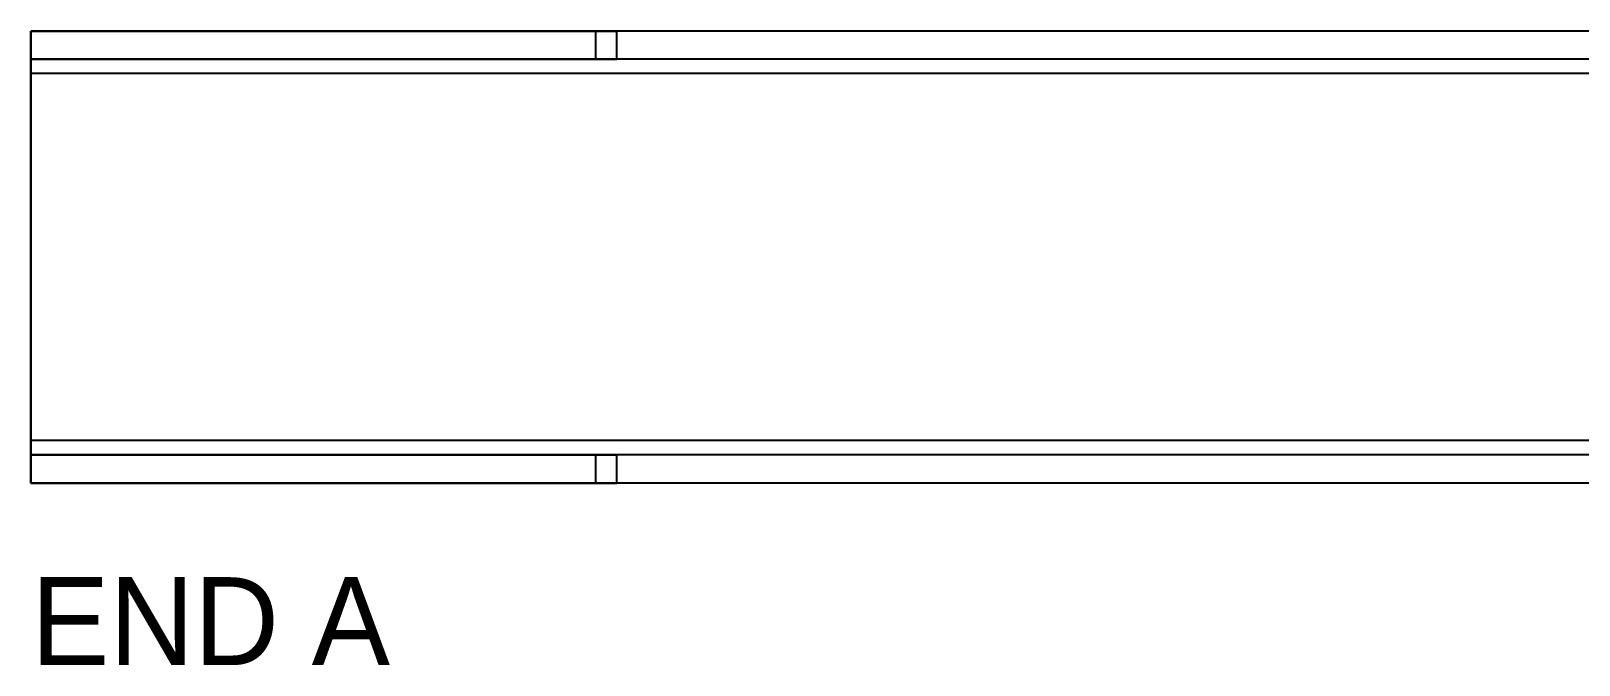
# Model space of a CAD drawing. Header units: inches. Extents: x 2 to 134, y 2 to 86.
# Drawn here: x 20.79 to 34.49, y 60.22 to 65.83 of the extents above; entities that cross this region are included whole.
import ezdxf

# ---------------------------------------------------------------- set-up
doc = ezdxf.new("R2010")
doc.units = ezdxf.units.IN
doc.header["$MEASUREMENT"] = 0

msp = doc.modelspace()

# ---------------------------------------------------------------- linework, layer by layer
at = {"layer": 'OUTLINE'}
for p, q in [((20.787, 65.832), (20.787, 65.833)), ((20.787, 65.833), (20.787, 65.833)), ((20.787, 65.833), (20.787, 65.833)), ((89.213, 65.833), (20.787, 65.833)), ((25.787, 65.833), (20.787, 65.833)), ((20.787, 65.583), (20.787, 65.833)), ((20.787, 65.833), (20.787, 65.583)), ((89.213, 65.833), (20.787, 65.833)), ((20.787, 65.833), (25.787, 65.833)), ((20.787, 65.833), (20.787, 65.833)), ((20.787, 65.833), (20.787, 65.833)), ((20.787, 65.833), (20.787, 65.832)), ((20.787, 65.831), (20.787, 65.832)), ((20.787, 65.832), (20.787, 65.832)), ((20.787, 65.832), (20.787, 65.832)), ((20.787, 65.832), (20.787, 65.831)), ((20.787, 65.829), (20.787, 65.831)), ((20.787, 65.831), (20.787, 65.829)), ((20.787, 65.828), (20.787, 65.829)), ((20.787, 65.829), (20.787, 65.828)), ((20.787, 65.826), (20.787, 65.828)), ((20.787, 65.828), (20.787, 65.826)), ((20.787, 65.824), (20.787, 65.826)), ((20.787, 65.826), (20.787, 65.824)), ((20.787, 65.822), (20.787, 65.824)), ((20.787, 65.824), (20.787, 65.822)), ((20.787, 65.82), (20.787, 65.822)), ((20.787, 65.822), (20.787, 65.82)), ((20.787, 65.817), (20.787, 65.82)), ((20.787, 65.82), (20.787, 65.817)), ((20.787, 65.814), (20.787, 65.817)), ((20.787, 65.817), (20.787, 65.814)), ((20.787, 65.811), (20.787, 65.814)), ((20.787, 65.814), (20.787, 65.811)), ((20.787, 65.808), (20.787, 65.811)), ((20.787, 65.811), (20.787, 65.808)), ((20.787, 65.805), (20.787, 65.808)), ((20.787, 65.808), (20.787, 65.805)), ((20.787, 65.801), (20.787, 65.805)), ((20.787, 65.805), (20.787, 65.801)), ((20.787, 65.797), (20.787, 65.801)), ((20.787, 65.801), (20.787, 65.797)), ((20.787, 65.793), (20.787, 65.797)), ((20.787, 65.797), (20.787, 65.793)), ((20.787, 65.789), (20.787, 65.793)), ((20.787, 65.793), (20.787, 65.789)), ((20.787, 65.785), (20.787, 65.789)), ((20.787, 65.789), (20.787, 65.785)), ((20.787, 65.78), (20.787, 65.785)), ((20.787, 65.785), (20.787, 65.78)), ((25.787, 65.833), (25.792, 65.833)), ((25.792, 65.833), (25.787, 65.833)), ((25.787, 65.583), (25.787, 65.833)), ((25.787, 65.583), (25.787, 65.833)), ((25.792, 65.833), (25.796, 65.833)), ((25.796, 65.833), (25.792, 65.833)), ((25.796, 65.833), (25.801, 65.833)), ((25.801, 65.833), (25.796, 65.833)), ((25.801, 65.833), (25.805, 65.833)), ((25.805, 65.833), (25.801, 65.833)), ((25.805, 65.833), (25.81, 65.833)), ((25.81, 65.833), (25.805, 65.833)), ((25.81, 65.833), (25.814, 65.833)), ((25.814, 65.833), (25.81, 65.833)), ((25.814, 65.833), (25.819, 65.833)), ((25.819, 65.833), (25.814, 65.833)), ((25.819, 65.833), (25.824, 65.833)), ((25.824, 65.833), (25.819, 65.833)), ((25.824, 65.833), (25.828, 65.833)), ((25.828, 65.833), (25.824, 65.833)), ((25.828, 65.833), (25.832, 65.833)), ((25.832, 65.833), (25.828, 65.833)), ((25.832, 65.833), (25.837, 65.833)), ((25.837, 65.833), (25.832, 65.833)), ((25.837, 65.833), (25.841, 65.833)), ((25.841, 65.833), (25.837, 65.833)), ((25.841, 65.833), (25.846, 65.833)), ((25.846, 65.833), (25.841, 65.833)), ((25.846, 65.833), (25.85, 65.833)), ((25.85, 65.833), (25.846, 65.833)), ((25.85, 65.833), (25.854, 65.833)), ((25.854, 65.833), (25.85, 65.833)), ((25.854, 65.833), (25.859, 65.833)), ((25.859, 65.833), (25.854, 65.833)), ((25.859, 65.833), (25.863, 65.833)), ((25.863, 65.833), (25.859, 65.833)), ((25.863, 65.833), (25.867, 65.833)), ((25.867, 65.833), (25.863, 65.833)), ((25.867, 65.833), (25.871, 65.833)), ((25.871, 65.833), (25.867, 65.833)), ((25.871, 65.833), (25.875, 65.833)), ((25.875, 65.833), (25.871, 65.833)), ((25.875, 65.833), (25.879, 65.833)), ((25.879, 65.833), (25.875, 65.833)), ((25.879, 65.833), (25.883, 65.833)), ((25.883, 65.833), (25.879, 65.833)), ((25.883, 65.833), (25.887, 65.833)), ((25.887, 65.833), (25.883, 65.833)), ((25.887, 65.833), (25.891, 65.833)), ((25.891, 65.833), (25.887, 65.833)), ((25.891, 65.833), (25.895, 65.833)), ((25.895, 65.833), (25.891, 65.833)), ((25.895, 65.833), (25.899, 65.833)), ((25.899, 65.833), (25.895, 65.833)), ((25.899, 65.833), (25.902, 65.833)), ((25.902, 65.833), (25.899, 65.833)), ((25.902, 65.833), (25.906, 65.833)), ((25.906, 65.833), (25.902, 65.833)), ((25.906, 65.833), (25.909, 65.833)), ((25.909, 65.833), (25.906, 65.833)), ((25.909, 65.833), (25.913, 65.833)), ((25.913, 65.833), (25.909, 65.833)), ((25.913, 65.833), (25.916, 65.833)), ((25.916, 65.833), (25.913, 65.833)), ((25.916, 65.833), (25.92, 65.833)), ((25.92, 65.833), (25.916, 65.833)), ((25.92, 65.833), (25.923, 65.833)), ((25.923, 65.833), (25.92, 65.833)), ((25.923, 65.833), (25.926, 65.833)), ((25.926, 65.833), (25.923, 65.833)), ((25.926, 65.833), (25.929, 65.833)), ((25.929, 65.833), (25.926, 65.833)), ((25.929, 65.833), (25.932, 65.833)), ((25.932, 65.833), (25.929, 65.833)), ((25.932, 65.833), (25.935, 65.833)), ((25.935, 65.833), (25.932, 65.833)), ((25.935, 65.833), (25.938, 65.833)), ((25.938, 65.833), (25.935, 65.833)), ((25.938, 65.833), (25.94, 65.833)), ((25.94, 65.833), (25.938, 65.833)), ((25.94, 65.833), (25.943, 65.833)), ((25.943, 65.833), (25.94, 65.833)), ((25.943, 65.833), (25.945, 65.833)), ((25.945, 65.833), (25.943, 65.833)), ((25.945, 65.833), (25.948, 65.833)), ((25.948, 65.833), (25.945, 65.833)), ((25.948, 65.833), (25.95, 65.833)), ((25.95, 65.833), (25.948, 65.833)), ((25.95, 65.833), (25.952, 65.833)), ((25.952, 65.833), (25.95, 65.833)), ((25.952, 65.833), (25.954, 65.833)), ((25.954, 65.833), (25.952, 65.833)), ((25.954, 65.833), (25.956, 65.833)), ((25.956, 65.833), (25.954, 65.833)), ((25.956, 65.833), (25.958, 65.833)), ((25.958, 65.833), (25.956, 65.833)), ((25.958, 65.833), (25.96, 65.833)), ((25.96, 65.833), (25.958, 65.833)), ((25.96, 65.833), (25.962, 65.833)), ((25.962, 65.833), (25.96, 65.833)), ((25.962, 65.833), (25.963, 65.833)), ((25.963, 65.833), (25.962, 65.833)), ((25.963, 65.833), (25.965, 65.833)), ((25.965, 65.833), (25.963, 65.833)), ((25.965, 65.833), (25.966, 65.833)), ((25.966, 65.833), (25.965, 65.833)), ((25.966, 65.833), (25.968, 65.833)), ((25.968, 65.833), (25.966, 65.833)), ((25.968, 65.833), (25.969, 65.833)), ((25.969, 65.833), (25.968, 65.833)), ((25.969, 65.833), (25.97, 65.833)), ((25.97, 65.833), (25.969, 65.833)), ((25.97, 65.833), (25.971, 65.833)), ((25.971, 65.833), (25.97, 65.833)), ((25.971, 65.833), (25.972, 65.833)), ((25.972, 65.833), (25.971, 65.833)), ((25.972, 65.833), (25.972, 65.833)), ((25.972, 65.833), (25.973, 65.833)), ((25.973, 65.833), (25.972, 65.833)), ((25.972, 65.833), (25.972, 65.833)), ((25.973, 65.833), (25.974, 65.833)), ((25.974, 65.833), (25.973, 65.833)), ((25.974, 65.583), (25.974, 65.833)), ((25.974, 65.583), (25.974, 65.833)), ((25.974, 65.833), (25.974, 65.833)), ((25.974, 65.833), (25.974, 65.833)), ((25.974, 65.833), (25.974, 65.833)), ((25.974, 65.833), (25.974, 65.833)), ((25.974, 65.833), (25.974, 65.833)), ((25.974, 65.833), (25.974, 65.833)), ((25.974, 65.833), (25.974, 65.833)), ((25.974, 65.833), (25.974, 65.833)), ((20.787, 65.775), (20.787, 65.78)), ((20.787, 65.78), (20.787, 65.775)), ((20.787, 65.77), (20.787, 65.775)), ((20.787, 65.775), (20.787, 65.77)), ((20.787, 65.765), (20.787, 65.77)), ((20.787, 65.77), (20.787, 65.765)), ((20.787, 65.76), (20.787, 65.765)), ((20.787, 65.765), (20.787, 65.76)), ((20.787, 65.754), (20.787, 65.76)), ((20.787, 65.76), (20.787, 65.754)), ((20.787, 65.748), (20.787, 65.754)), ((20.787, 65.754), (20.787, 65.748)), ((20.787, 65.742), (20.787, 65.748)), ((20.787, 65.748), (20.787, 65.742)), ((20.787, 65.736), (20.787, 65.742)), ((20.787, 65.742), (20.787, 65.736)), ((20.787, 65.73), (20.787, 65.736)), ((20.787, 65.736), (20.787, 65.73)), ((20.787, 65.723), (20.787, 65.73)), ((20.787, 65.73), (20.787, 65.723)), ((20.787, 65.717), (20.787, 65.723)), ((20.787, 65.723), (20.787, 65.717)), ((20.787, 65.71), (20.787, 65.717)), ((20.787, 65.717), (20.787, 65.71)), ((20.787, 65.703), (20.787, 65.71)), ((20.787, 65.71), (20.787, 65.703)), ((20.787, 65.696), (20.787, 65.703)), ((20.787, 65.703), (20.787, 65.696)), ((20.787, 65.689), (20.787, 65.696)), ((20.787, 65.696), (20.787, 65.689)), ((20.787, 65.682), (20.787, 65.689)), ((20.787, 65.689), (20.787, 65.682)), ((20.787, 65.674), (20.787, 65.682)), ((20.787, 65.682), (20.787, 65.674)), ((20.787, 65.667), (20.787, 65.674)), ((20.787, 65.674), (20.787, 65.667)), ((20.787, 65.659), (20.787, 65.667)), ((20.787, 65.667), (20.787, 65.659)), ((20.787, 65.651), (20.787, 65.659)), ((20.787, 65.659), (20.787, 65.651)), ((20.787, 65.643), (20.787, 65.651)), ((20.787, 65.651), (20.787, 65.643)), ((20.787, 65.635), (20.787, 65.643)), ((20.787, 65.643), (20.787, 65.635)), ((20.787, 65.627), (20.787, 65.635)), ((20.787, 65.635), (20.787, 65.627)), ((20.787, 65.619), (20.787, 65.627)), ((20.787, 65.627), (20.787, 65.619)), ((20.787, 65.61), (20.787, 65.619)), ((20.787, 65.619), (20.787, 65.61)), ((20.787, 65.602), (20.787, 65.61)), ((20.787, 65.61), (20.787, 65.602)), ((20.787, 65.593), (20.787, 65.602)), ((20.787, 65.602), (20.787, 65.593)), ((20.787, 65.585), (20.787, 65.593)), ((20.787, 65.593), (20.787, 65.585)), ((20.787, 65.576), (20.787, 65.585)), ((20.787, 65.585), (20.787, 65.576)), ((20.787, 65.582), (20.787, 65.583)), ((20.787, 65.583), (20.787, 65.583)), ((20.787, 65.583), (20.787, 65.583)), ((20.787, 65.583), (20.787, 65.583)), ((20.787, 65.583), (20.787, 65.583)), ((89.213, 65.583), (20.787, 65.583)), ((25.787, 65.583), (20.787, 65.583)), ((20.787, 65.583), (25.787, 65.583)), ((20.787, 65.583), (20.787, 65.583)), ((20.787, 65.583), (20.787, 65.583)), ((20.787, 65.583), (20.787, 65.583)), ((20.787, 65.583), (20.787, 65.583)), ((20.787, 65.583), (20.787, 65.582)), ((89.213, 65.583), (20.787, 65.583)), ((20.787, 65.581), (20.787, 65.582)), ((20.787, 65.582), (20.787, 65.582)), ((20.787, 65.582), (20.787, 65.582)), ((20.787, 65.582), (20.787, 65.581)), ((20.787, 65.58), (20.787, 65.581)), ((20.787, 65.581), (20.787, 65.581)), ((20.787, 65.581), (20.787, 65.581)), ((20.787, 65.581), (20.787, 65.58)), ((20.787, 65.579), (20.787, 65.58)), ((20.787, 65.58), (20.787, 65.58)), ((20.787, 65.58), (20.787, 65.58)), ((20.787, 65.58), (20.787, 65.579)), ((20.787, 65.578), (20.787, 65.579)), ((20.787, 65.579), (20.787, 65.578)), ((20.787, 65.577), (20.787, 65.578)), ((20.787, 65.578), (20.787, 65.577)), ((20.787, 65.576), (20.787, 65.577)), ((20.787, 65.577), (20.787, 65.576)), ((20.787, 65.567), (20.787, 65.576)), ((20.787, 65.575), (20.787, 65.576)), ((20.787, 65.576), (20.787, 65.575)), ((20.787, 65.576), (20.787, 65.567)), ((20.787, 65.574), (20.787, 65.575)), ((20.787, 65.575), (20.787, 65.574)), ((20.787, 65.573), (20.787, 65.574)), ((20.787, 65.574), (20.787, 65.573)), ((20.787, 65.571), (20.787, 65.573)), ((20.787, 65.573), (20.787, 65.571)), ((20.787, 65.57), (20.787, 65.571)), ((20.787, 65.571), (20.787, 65.57)), ((20.787, 65.569), (20.787, 65.57)), ((20.787, 65.57), (20.787, 65.569)), ((20.787, 65.567), (20.787, 65.569)), ((20.787, 65.569), (20.787, 65.567)), ((20.787, 65.558), (20.787, 65.567)), ((20.787, 65.566), (20.787, 65.567)), ((20.787, 65.567), (20.787, 65.566)), ((20.787, 65.567), (20.787, 65.558)), ((20.787, 65.564), (20.787, 65.566)), ((20.787, 65.566), (20.787, 65.564)), ((20.787, 65.562), (20.787, 65.564)), ((20.787, 65.564), (20.787, 65.562)), ((20.787, 65.561), (20.787, 65.562)), ((20.787, 65.562), (20.787, 65.561)), ((20.787, 65.559), (20.787, 65.561)), ((20.787, 65.561), (20.787, 65.559)), ((20.787, 65.557), (20.787, 65.559)), ((20.787, 65.559), (20.787, 65.557)), ((20.787, 65.549), (20.787, 65.558)), ((20.787, 65.558), (20.787, 65.549)), ((20.787, 65.555), (20.787, 65.557)), ((20.787, 65.557), (20.787, 65.555)), ((20.787, 65.553), (20.787, 65.555)), ((20.787, 65.555), (20.787, 65.553)), ((20.787, 65.551), (20.787, 65.553)), ((20.787, 65.553), (20.787, 65.551)), ((20.787, 65.549), (20.787, 65.551)), ((20.787, 65.551), (20.787, 65.549)), ((20.787, 65.54), (20.787, 65.549)), ((20.787, 65.547), (20.787, 65.549)), ((20.787, 65.549), (20.787, 65.547)), ((20.787, 65.549), (20.787, 65.54)), ((20.787, 65.545), (20.787, 65.547)), ((20.787, 65.547), (20.787, 65.545)), ((20.787, 65.542), (20.787, 65.545)), ((20.787, 65.545), (20.787, 65.542)), ((20.787, 65.54), (20.787, 65.542)), ((20.787, 65.542), (20.787, 65.54)), ((20.787, 65.531), (20.787, 65.54)), ((20.787, 65.538), (20.787, 65.54)), ((20.787, 65.54), (20.787, 65.538)), ((20.787, 65.54), (20.787, 65.531)), ((20.787, 65.535), (20.787, 65.538)), ((20.787, 65.538), (20.787, 65.535)), ((20.787, 65.533), (20.787, 65.535)), ((20.787, 65.535), (20.787, 65.533)), ((20.787, 65.53), (20.787, 65.533)), ((20.787, 65.533), (20.787, 65.53)), ((20.787, 65.522), (20.787, 65.531)), ((20.787, 65.531), (20.787, 65.522)), ((20.787, 65.528), (20.787, 65.53)), ((20.787, 65.53), (20.787, 65.528)), ((20.787, 65.525), (20.787, 65.528)), ((20.787, 65.528), (20.787, 65.525)), ((20.787, 65.523), (20.787, 65.525)), ((20.787, 65.525), (20.787, 65.523)), ((20.787, 65.52), (20.787, 65.523)), ((20.787, 65.523), (20.787, 65.52)), ((20.787, 65.513), (20.787, 65.522)), ((20.787, 65.522), (20.787, 65.513)), ((20.787, 65.517), (20.787, 65.52)), ((20.787, 65.52), (20.787, 65.517)), ((20.787, 65.515), (20.787, 65.517)), ((20.787, 65.517), (20.787, 65.515)), ((20.787, 65.512), (20.787, 65.515)), ((20.787, 65.515), (20.787, 65.512)), ((20.787, 65.504), (20.787, 65.513)), ((20.787, 65.513), (20.787, 65.504)), ((20.787, 65.509), (20.787, 65.512)), ((20.787, 65.512), (20.787, 65.509)), ((20.787, 65.506), (20.787, 65.509)), ((20.787, 65.509), (20.787, 65.506)), ((25.792, 65.583), (25.787, 65.583)), ((25.787, 65.583), (25.792, 65.583)), ((25.796, 65.583), (25.792, 65.583)), ((25.792, 65.583), (25.796, 65.583)), ((25.801, 65.583), (25.796, 65.583)), ((25.796, 65.583), (25.801, 65.583)), ((25.805, 65.583), (25.801, 65.583)), ((25.801, 65.583), (25.805, 65.583)), ((25.81, 65.583), (25.805, 65.583)), ((25.805, 65.583), (25.81, 65.583)), ((25.814, 65.583), (25.81, 65.583)), ((25.81, 65.583), (25.814, 65.583)), ((25.819, 65.583), (25.814, 65.583)), ((25.814, 65.583), (25.819, 65.583)), ((25.824, 65.583), (25.819, 65.583)), ((25.819, 65.583), (25.824, 65.583)), ((25.828, 65.583), (25.824, 65.583)), ((25.824, 65.583), (25.828, 65.583)), ((25.832, 65.583), (25.828, 65.583)), ((25.828, 65.583), (25.832, 65.583)), ((25.837, 65.583), (25.832, 65.583)), ((25.832, 65.583), (25.837, 65.583)), ((25.841, 65.583), (25.837, 65.583)), ((25.837, 65.583), (25.841, 65.583)), ((25.846, 65.583), (25.841, 65.583)), ((25.841, 65.583), (25.846, 65.583)), ((25.85, 65.583), (25.846, 65.583)), ((25.846, 65.583), (25.85, 65.583)), ((25.854, 65.583), (25.85, 65.583)), ((25.85, 65.583), (25.854, 65.583)), ((25.859, 65.583), (25.854, 65.583)), ((25.854, 65.583), (25.859, 65.583)), ((25.863, 65.583), (25.859, 65.583)), ((25.859, 65.583), (25.863, 65.583)), ((25.867, 65.583), (25.863, 65.583)), ((25.863, 65.583), (25.867, 65.583)), ((25.871, 65.583), (25.867, 65.583)), ((25.867, 65.583), (25.871, 65.583)), ((25.875, 65.583), (25.871, 65.583)), ((25.871, 65.583), (25.875, 65.583)), ((25.879, 65.583), (25.875, 65.583)), ((25.875, 65.583), (25.879, 65.583)), ((25.883, 65.583), (25.879, 65.583)), ((25.879, 65.583), (25.883, 65.583)), ((25.887, 65.583), (25.883, 65.583)), ((25.883, 65.583), (25.887, 65.583)), ((25.891, 65.583), (25.887, 65.583)), ((25.887, 65.583), (25.891, 65.583)), ((25.895, 65.583), (25.891, 65.583)), ((25.891, 65.583), (25.895, 65.583)), ((25.899, 65.583), (25.895, 65.583)), ((25.895, 65.583), (25.899, 65.583)), ((25.902, 65.583), (25.899, 65.583)), ((25.899, 65.583), (25.902, 65.583)), ((25.906, 65.583), (25.902, 65.583)), ((25.902, 65.583), (25.906, 65.583)), ((25.909, 65.583), (25.906, 65.583)), ((25.906, 65.583), (25.909, 65.583)), ((25.913, 65.583), (25.909, 65.583)), ((25.909, 65.583), (25.913, 65.583)), ((25.916, 65.583), (25.913, 65.583)), ((25.913, 65.583), (25.916, 65.583)), ((25.92, 65.583), (25.916, 65.583)), ((25.916, 65.583), (25.92, 65.583)), ((25.923, 65.583), (25.92, 65.583)), ((25.92, 65.583), (25.923, 65.583)), ((25.926, 65.583), (25.923, 65.583)), ((25.923, 65.583), (25.926, 65.583)), ((25.929, 65.583), (25.926, 65.583)), ((25.926, 65.583), (25.929, 65.583)), ((25.932, 65.583), (25.929, 65.583)), ((25.929, 65.583), (25.932, 65.583)), ((25.935, 65.583), (25.932, 65.583)), ((25.932, 65.583), (25.935, 65.583)), ((25.938, 65.583), (25.935, 65.583)), ((25.935, 65.583), (25.938, 65.583)), ((25.94, 65.583), (25.938, 65.583)), ((25.938, 65.583), (25.94, 65.583)), ((25.943, 65.583), (25.94, 65.583)), ((25.94, 65.583), (25.943, 65.583)), ((25.945, 65.583), (25.943, 65.583)), ((25.943, 65.583), (25.945, 65.583)), ((25.948, 65.583), (25.945, 65.583)), ((25.945, 65.583), (25.948, 65.583)), ((25.95, 65.583), (25.948, 65.583)), ((25.948, 65.583), (25.95, 65.583)), ((25.952, 65.583), (25.95, 65.583)), ((25.95, 65.583), (25.952, 65.583)), ((25.954, 65.583), (25.952, 65.583)), ((25.952, 65.583), (25.954, 65.583)), ((25.956, 65.583), (25.954, 65.583)), ((25.954, 65.583), (25.956, 65.583)), ((25.958, 65.583), (25.956, 65.583)), ((25.956, 65.583), (25.958, 65.583)), ((25.96, 65.583), (25.958, 65.583)), ((25.958, 65.583), (25.96, 65.583)), ((25.962, 65.583), (25.96, 65.583)), ((25.96, 65.583), (25.962, 65.583)), ((25.963, 65.583), (25.962, 65.583)), ((25.962, 65.583), (25.963, 65.583)), ((25.965, 65.583), (25.963, 65.583)), ((25.963, 65.583), (25.965, 65.583)), ((25.966, 65.583), (25.965, 65.583)), ((25.965, 65.583), (25.966, 65.583)), ((25.968, 65.583), (25.966, 65.583)), ((25.966, 65.583), (25.968, 65.583)), ((25.969, 65.583), (25.968, 65.583)), ((25.968, 65.583), (25.969, 65.583)), ((25.97, 65.583), (25.969, 65.583)), ((25.969, 65.583), (25.97, 65.583)), ((25.971, 65.583), (25.97, 65.583)), ((25.97, 65.583), (25.971, 65.583)), ((25.972, 65.583), (25.971, 65.583)), ((25.971, 65.583), (25.972, 65.583)), ((25.973, 65.583), (25.972, 65.583)), ((25.972, 65.583), (25.972, 65.583)), ((25.972, 65.583), (25.972, 65.583)), ((25.972, 65.583), (25.973, 65.583)), ((25.974, 65.583), (25.973, 65.583)), ((25.973, 65.583), (25.974, 65.583)), ((25.974, 65.583), (25.974, 65.583)), ((25.974, 65.583), (25.974, 65.583)), ((25.974, 65.583), (25.974, 65.583)), ((25.974, 65.583), (25.974, 65.583)), ((25.974, 65.583), (25.974, 65.583)), ((25.974, 65.583), (25.974, 65.583)), ((25.974, 65.583), (25.974, 65.583)), ((25.974, 65.583), (25.974, 65.583)), ((20.787, 65.503), (20.787, 65.506)), ((20.787, 65.506), (20.787, 65.503)), ((20.787, 65.495), (20.787, 65.504)), ((20.787, 65.504), (20.787, 65.495)), ((20.787, 65.5), (20.787, 65.503)), ((20.787, 65.503), (20.787, 65.5)), ((20.787, 65.498), (20.787, 65.5)), ((20.787, 65.5), (20.787, 65.498)), ((20.787, 65.495), (20.787, 65.498)), ((20.787, 65.498), (20.787, 65.495)), ((20.787, 65.486), (20.787, 65.495)), ((20.787, 65.492), (20.787, 65.495)), ((20.787, 65.495), (20.787, 65.492)), ((20.787, 65.495), (20.787, 65.486)), ((20.787, 65.489), (20.787, 65.492)), ((20.787, 65.492), (20.787, 65.489)), ((20.787, 65.486), (20.787, 65.489)), ((20.787, 65.489), (20.787, 65.486)), ((20.787, 65.477), (20.787, 65.486)), ((20.787, 65.483), (20.787, 65.486)), ((20.787, 65.486), (20.787, 65.483)), ((20.787, 65.486), (20.787, 65.477)), ((20.787, 65.48), (20.787, 65.483)), ((20.787, 65.483), (20.787, 65.48)), ((20.787, 65.477), (20.787, 65.48)), ((20.787, 65.48), (20.787, 65.477)), ((20.787, 65.468), (20.787, 65.477)), ((20.787, 65.474), (20.787, 65.477)), ((20.787, 65.477), (20.787, 65.474)), ((20.787, 65.477), (20.787, 65.468)), ((20.787, 65.471), (20.787, 65.474)), ((20.787, 65.474), (20.787, 65.471)), ((20.787, 65.468), (20.787, 65.471)), ((20.787, 65.471), (20.787, 65.468)), ((20.787, 65.458), (20.787, 65.468)), ((20.787, 65.464), (20.787, 65.468)), ((20.787, 65.468), (20.787, 65.464)), ((20.787, 65.468), (20.787, 65.458)), ((20.787, 65.461), (20.787, 65.464)), ((20.787, 65.464), (20.787, 65.461)), ((20.787, 65.458), (20.787, 65.461)), ((20.787, 65.461), (20.787, 65.458)), ((89.213, 65.458), (20.787, 65.458)), ((89.213, 65.458), (20.787, 65.458)), ((20.787, 65.458), (20.787, 62.208)), ((20.787, 65.458), (20.787, 62.208)), ((20.787, 62.208), (20.787, 65.458)), ((20.787, 62.208), (20.787, 65.458)), ((89.213, 65.458), (20.787, 65.458)), ((89.213, 65.458), (20.787, 65.458)), ((89.213, 62.208), (20.787, 62.208)), ((89.213, 62.208), (20.787, 62.208)), ((89.213, 62.208), (20.787, 62.208)), ((89.213, 62.208), (20.787, 62.208)), ((20.787, 62.208), (20.787, 62.205)), ((20.787, 62.205), (20.787, 62.208)), ((20.787, 62.199), (20.787, 62.208)), ((20.787, 62.208), (20.787, 62.199)), ((20.787, 62.205), (20.787, 62.202)), ((20.787, 62.202), (20.787, 62.205)), ((20.787, 62.202), (20.787, 62.199)), ((20.787, 62.199), (20.787, 62.202)), ((20.787, 62.199), (20.787, 62.196)), ((20.787, 62.196), (20.787, 62.199)), ((20.787, 62.19), (20.787, 62.199)), ((20.787, 62.199), (20.787, 62.19)), ((20.787, 62.196), (20.787, 62.193)), ((20.787, 62.193), (20.787, 62.196)), ((20.787, 62.193), (20.787, 62.19)), ((20.787, 62.19), (20.787, 62.193)), ((20.787, 62.19), (20.787, 62.187)), ((20.787, 62.187), (20.787, 62.19)), ((20.787, 62.181), (20.787, 62.19)), ((20.787, 62.19), (20.787, 62.181)), ((20.787, 62.187), (20.787, 62.184)), ((20.787, 62.184), (20.787, 62.187)), ((20.787, 62.184), (20.787, 62.181)), ((20.787, 62.181), (20.787, 62.184)), ((20.787, 62.181), (20.787, 62.178)), ((20.787, 62.178), (20.787, 62.181)), ((20.787, 62.172), (20.787, 62.181)), ((20.787, 62.181), (20.787, 62.172)), ((20.787, 62.178), (20.787, 62.175)), ((20.787, 62.175), (20.787, 62.178)), ((20.787, 62.175), (20.787, 62.172)), ((20.787, 62.172), (20.787, 62.175)), ((20.787, 62.172), (20.787, 62.169)), ((20.787, 62.169), (20.787, 62.172)), ((20.787, 62.162), (20.787, 62.172)), ((20.787, 62.172), (20.787, 62.162)), ((20.787, 62.169), (20.787, 62.166)), ((20.787, 62.166), (20.787, 62.169)), ((20.787, 62.166), (20.787, 62.163)), ((20.787, 62.163), (20.787, 62.166)), ((20.787, 62.163), (20.787, 62.16)), ((20.787, 62.16), (20.787, 62.163)), ((20.787, 62.153), (20.787, 62.162)), ((20.787, 62.162), (20.787, 62.153)), ((20.787, 62.16), (20.787, 62.158)), ((20.787, 62.158), (20.787, 62.16)), ((20.787, 62.158), (20.787, 62.155)), ((20.787, 62.155), (20.787, 62.158)), ((20.787, 62.155), (20.787, 62.152)), ((20.787, 62.152), (20.787, 62.155)), ((20.787, 62.144), (20.787, 62.153)), ((20.787, 62.153), (20.787, 62.144)), ((20.787, 62.152), (20.787, 62.149)), ((20.787, 62.149), (20.787, 62.152)), ((20.787, 62.149), (20.787, 62.147)), ((20.787, 62.147), (20.787, 62.149)), ((20.787, 62.147), (20.787, 62.144)), ((20.787, 62.144), (20.787, 62.147)), ((20.787, 62.144), (20.787, 62.141)), ((20.787, 62.141), (20.787, 62.144)), ((20.787, 62.135), (20.787, 62.144)), ((20.787, 62.144), (20.787, 62.135)), ((20.787, 62.141), (20.787, 62.139)), ((20.787, 62.139), (20.787, 62.141)), ((20.787, 62.139), (20.787, 62.136)), ((20.787, 62.136), (20.787, 62.139)), ((20.787, 62.136), (20.787, 62.134)), ((20.787, 62.134), (20.787, 62.136)), ((20.787, 62.126), (20.787, 62.135)), ((20.787, 62.135), (20.787, 62.126)), ((20.787, 62.134), (20.787, 62.131)), ((20.787, 62.131), (20.787, 62.134)), ((20.787, 62.131), (20.787, 62.129)), ((20.787, 62.129), (20.787, 62.131)), ((20.787, 62.129), (20.787, 62.127)), ((20.787, 62.127), (20.787, 62.129)), ((20.787, 62.127), (20.787, 62.124)), ((20.787, 62.124), (20.787, 62.127)), ((20.787, 62.117), (20.787, 62.126)), ((20.787, 62.126), (20.787, 62.117)), ((20.787, 62.124), (20.787, 62.122)), ((20.787, 62.122), (20.787, 62.124)), ((20.787, 62.122), (20.787, 62.12)), ((20.787, 62.12), (20.787, 62.122)), ((20.787, 62.12), (20.787, 62.118)), ((20.787, 62.118), (20.787, 62.12)), ((20.787, 62.118), (20.787, 62.116)), ((20.787, 62.116), (20.787, 62.118)), ((20.787, 62.108), (20.787, 62.117)), ((20.787, 62.117), (20.787, 62.108)), ((20.787, 62.116), (20.787, 62.114)), ((20.787, 62.114), (20.787, 62.116)), ((20.787, 62.114), (20.787, 62.112)), ((20.787, 62.112), (20.787, 62.114)), ((20.787, 62.112), (20.787, 62.11)), ((20.787, 62.11), (20.787, 62.112)), ((20.787, 62.11), (20.787, 62.108)), ((20.787, 62.108), (20.787, 62.11)), ((20.787, 62.108), (20.787, 62.106)), ((20.787, 62.106), (20.787, 62.108)), ((20.787, 62.099), (20.787, 62.108)), ((20.787, 62.108), (20.787, 62.099)), ((20.787, 62.106), (20.787, 62.104)), ((20.787, 62.104), (20.787, 62.106)), ((20.787, 62.104), (20.787, 62.103)), ((20.787, 62.103), (20.787, 62.104)), ((20.787, 62.103), (20.787, 62.101)), ((20.787, 62.101), (20.787, 62.103)), ((20.787, 62.101), (20.787, 62.1)), ((20.787, 62.1), (20.787, 62.101)), ((20.787, 62.1), (20.787, 62.098)), ((20.787, 62.098), (20.787, 62.1)), ((20.787, 62.091), (20.787, 62.099)), ((20.787, 62.099), (20.787, 62.091)), ((20.787, 62.098), (20.787, 62.097)), ((20.787, 62.097), (20.787, 62.098)), ((20.787, 62.097), (20.787, 62.095)), ((20.787, 62.095), (20.787, 62.097)), ((20.787, 62.095), (20.787, 62.094)), ((20.787, 62.094), (20.787, 62.095)), ((20.787, 62.094), (20.787, 62.093)), ((20.787, 62.093), (20.787, 62.094)), ((20.787, 62.093), (20.787, 62.092)), ((20.787, 62.092), (20.787, 62.093)), ((20.787, 62.092), (20.787, 62.091)), ((20.787, 62.091), (20.787, 62.092)), ((20.787, 62.091), (20.787, 62.09)), ((20.787, 62.09), (20.787, 62.091)), ((20.787, 62.082), (20.787, 62.091)), ((20.787, 62.091), (20.787, 62.082)), ((20.787, 62.09), (20.787, 62.089)), ((20.787, 62.089), (20.787, 62.09)), ((20.787, 62.089), (20.787, 62.088)), ((20.787, 62.088), (20.787, 62.089)), ((20.787, 62.088), (20.787, 62.087)), ((20.787, 62.087), (20.787, 62.088)), ((20.787, 62.087), (20.787, 62.086)), ((20.787, 62.086), (20.787, 62.087)), ((20.787, 62.086), (20.787, 62.086)), ((20.787, 62.086), (20.787, 62.085)), ((20.787, 62.085), (20.787, 62.086)), ((20.787, 62.086), (20.787, 62.086)), ((20.787, 62.085), (20.787, 62.085)), ((20.787, 62.085), (20.787, 62.084)), ((20.787, 62.084), (20.787, 62.085)), ((20.787, 62.085), (20.787, 62.085)), ((20.787, 62.084), (20.787, 62.084)), ((20.787, 62.084), (20.787, 62.084)), ((20.787, 62.084), (20.787, 62.083)), ((20.787, 62.083), (20.787, 62.084)), ((20.787, 62.084), (20.787, 62.084)), ((20.787, 62.084), (20.787, 62.084)), ((20.787, 62.083), (25.787, 62.083)), ((20.787, 61.833), (20.787, 62.083)), ((20.787, 62.083), (20.787, 62.083)), ((20.787, 62.083), (20.787, 62.083)), ((89.213, 62.083), (20.787, 62.083)), ((20.787, 62.083), (20.787, 62.083)), ((20.787, 62.083), (20.787, 62.083)), ((20.787, 61.833), (20.787, 62.083)), ((89.213, 62.083), (20.787, 62.083)), ((25.787, 62.083), (20.787, 62.083)), ((20.787, 62.073), (20.787, 62.082)), ((20.787, 62.082), (20.787, 62.073)), ((25.787, 61.833), (25.787, 62.083)), ((25.787, 61.833), (25.787, 62.083)), ((25.792, 62.083), (25.787, 62.083)), ((25.787, 62.083), (25.792, 62.083)), ((25.796, 62.083), (25.792, 62.083)), ((25.792, 62.083), (25.796, 62.083)), ((25.801, 62.083), (25.796, 62.083)), ((25.796, 62.083), (25.801, 62.083)), ((25.805, 62.083), (25.801, 62.083)), ((25.801, 62.083), (25.805, 62.083)), ((25.81, 62.083), (25.805, 62.083)), ((25.805, 62.083), (25.81, 62.083)), ((25.814, 62.083), (25.81, 62.083)), ((25.81, 62.083), (25.814, 62.083)), ((25.819, 62.083), (25.814, 62.083)), ((25.814, 62.083), (25.819, 62.083)), ((25.824, 62.083), (25.819, 62.083)), ((25.819, 62.083), (25.824, 62.083)), ((25.828, 62.083), (25.824, 62.083)), ((25.824, 62.083), (25.828, 62.083)), ((25.832, 62.083), (25.828, 62.083)), ((25.828, 62.083), (25.832, 62.083)), ((25.837, 62.083), (25.832, 62.083)), ((25.832, 62.083), (25.837, 62.083)), ((25.841, 62.083), (25.837, 62.083)), ((25.837, 62.083), (25.841, 62.083)), ((25.846, 62.083), (25.841, 62.083)), ((25.841, 62.083), (25.846, 62.083)), ((25.85, 62.083), (25.846, 62.083)), ((25.846, 62.083), (25.85, 62.083)), ((25.854, 62.083), (25.85, 62.083)), ((25.85, 62.083), (25.854, 62.083)), ((25.859, 62.083), (25.854, 62.083)), ((25.854, 62.083), (25.859, 62.083)), ((25.863, 62.083), (25.859, 62.083)), ((25.859, 62.083), (25.863, 62.083)), ((25.867, 62.083), (25.863, 62.083)), ((25.863, 62.083), (25.867, 62.083)), ((25.871, 62.083), (25.867, 62.083)), ((25.867, 62.083), (25.871, 62.083)), ((25.875, 62.083), (25.871, 62.083)), ((25.871, 62.083), (25.875, 62.083)), ((25.879, 62.083), (25.875, 62.083)), ((25.875, 62.083), (25.879, 62.083)), ((25.883, 62.083), (25.879, 62.083)), ((25.879, 62.083), (25.883, 62.083)), ((25.887, 62.083), (25.883, 62.083)), ((25.883, 62.083), (25.887, 62.083)), ((25.891, 62.083), (25.887, 62.083)), ((25.887, 62.083), (25.891, 62.083)), ((25.895, 62.083), (25.891, 62.083)), ((25.891, 62.083), (25.895, 62.083)), ((25.899, 62.083), (25.895, 62.083)), ((25.895, 62.083), (25.899, 62.083)), ((25.902, 62.083), (25.899, 62.083)), ((25.899, 62.083), (25.902, 62.083)), ((25.906, 62.083), (25.902, 62.083)), ((25.902, 62.083), (25.906, 62.083)), ((25.909, 62.083), (25.906, 62.083)), ((25.906, 62.083), (25.909, 62.083)), ((25.913, 62.083), (25.909, 62.083)), ((25.909, 62.083), (25.913, 62.083)), ((25.916, 62.083), (25.913, 62.083)), ((25.913, 62.083), (25.916, 62.083)), ((25.92, 62.083), (25.916, 62.083)), ((25.916, 62.083), (25.92, 62.083)), ((25.923, 62.083), (25.92, 62.083)), ((25.92, 62.083), (25.923, 62.083)), ((25.926, 62.083), (25.923, 62.083)), ((25.923, 62.083), (25.926, 62.083)), ((25.929, 62.083), (25.926, 62.083)), ((25.926, 62.083), (25.929, 62.083)), ((25.932, 62.083), (25.929, 62.083)), ((25.929, 62.083), (25.932, 62.083)), ((25.935, 62.083), (25.932, 62.083)), ((25.932, 62.083), (25.935, 62.083)), ((25.938, 62.083), (25.935, 62.083)), ((25.935, 62.083), (25.938, 62.083)), ((25.94, 62.083), (25.938, 62.083)), ((25.938, 62.083), (25.94, 62.083)), ((25.943, 62.083), (25.94, 62.083)), ((25.94, 62.083), (25.943, 62.083)), ((25.945, 62.083), (25.943, 62.083)), ((25.943, 62.083), (25.945, 62.083)), ((25.948, 62.083), (25.945, 62.083)), ((25.945, 62.083), (25.948, 62.083)), ((25.95, 62.083), (25.948, 62.083)), ((25.948, 62.083), (25.95, 62.083)), ((25.952, 62.083), (25.95, 62.083)), ((25.95, 62.083), (25.952, 62.083)), ((25.954, 62.083), (25.952, 62.083)), ((25.952, 62.083), (25.954, 62.083)), ((25.956, 62.083), (25.954, 62.083)), ((25.954, 62.083), (25.956, 62.083)), ((25.958, 62.083), (25.956, 62.083)), ((25.956, 62.083), (25.958, 62.083)), ((25.96, 62.083), (25.958, 62.083)), ((25.958, 62.083), (25.96, 62.083)), ((25.962, 62.083), (25.96, 62.083)), ((25.96, 62.083), (25.962, 62.083)), ((25.963, 62.083), (25.962, 62.083)), ((25.962, 62.083), (25.963, 62.083)), ((25.965, 62.083), (25.963, 62.083)), ((25.963, 62.083), (25.965, 62.083)), ((25.966, 62.083), (25.965, 62.083)), ((25.965, 62.083), (25.966, 62.083)), ((25.968, 62.083), (25.966, 62.083)), ((25.966, 62.083), (25.968, 62.083)), ((25.969, 62.083), (25.968, 62.083)), ((25.968, 62.083), (25.969, 62.083)), ((25.97, 62.083), (25.969, 62.083)), ((25.969, 62.083), (25.97, 62.083)), ((25.971, 62.083), (25.97, 62.083)), ((25.97, 62.083), (25.971, 62.083)), ((25.972, 62.083), (25.971, 62.083)), ((25.971, 62.083), (25.972, 62.083)), ((25.973, 62.083), (25.972, 62.083)), ((25.972, 62.083), (25.972, 62.083)), ((25.972, 62.083), (25.972, 62.083)), ((25.972, 62.083), (25.973, 62.083)), ((25.974, 62.083), (25.973, 62.083)), ((25.973, 62.083), (25.974, 62.083)), ((25.974, 61.833), (25.974, 62.083)), ((25.974, 61.833), (25.974, 62.083)), ((25.974, 62.083), (25.974, 62.083)), ((25.974, 62.083), (25.974, 62.083)), ((25.974, 62.083), (25.974, 62.083)), ((25.974, 62.083), (25.974, 62.083)), ((25.974, 62.083), (25.974, 62.083)), ((25.974, 62.083), (25.974, 62.083)), ((25.974, 62.083), (25.974, 62.083)), ((25.974, 62.083), (25.974, 62.083)), ((20.787, 62.065), (20.787, 62.073)), ((20.787, 62.073), (20.787, 62.065)), ((20.787, 62.056), (20.787, 62.065)), ((20.787, 62.065), (20.787, 62.056)), ((20.787, 62.048), (20.787, 62.056)), ((20.787, 62.056), (20.787, 62.048)), ((20.787, 62.04), (20.787, 62.048)), ((20.787, 62.048), (20.787, 62.04)), ((20.787, 62.032), (20.787, 62.04)), ((20.787, 62.04), (20.787, 62.032)), ((20.787, 62.023), (20.787, 62.032)), ((20.787, 62.032), (20.787, 62.023)), ((20.787, 62.016), (20.787, 62.023)), ((20.787, 62.023), (20.787, 62.016)), ((20.787, 62.008), (20.787, 62.016)), ((20.787, 62.016), (20.787, 62.008)), ((20.787, 62), (20.787, 62.008)), ((20.787, 62.008), (20.787, 62)), ((20.787, 61.992), (20.787, 62)), ((20.787, 62), (20.787, 61.992)), ((20.787, 61.985), (20.787, 61.992)), ((20.787, 61.992), (20.787, 61.985)), ((20.787, 61.978), (20.787, 61.985)), ((20.787, 61.985), (20.787, 61.978)), ((20.787, 61.97), (20.787, 61.978)), ((20.787, 61.978), (20.787, 61.97)), ((20.787, 61.963), (20.787, 61.97)), ((20.787, 61.97), (20.787, 61.963)), ((20.787, 61.956), (20.787, 61.963)), ((20.787, 61.963), (20.787, 61.956)), ((20.787, 61.95), (20.787, 61.956)), ((20.787, 61.956), (20.787, 61.95)), ((20.787, 61.943), (20.787, 61.95)), ((20.787, 61.95), (20.787, 61.943)), ((20.787, 61.937), (20.787, 61.943)), ((20.787, 61.943), (20.787, 61.937)), ((20.787, 61.93), (20.787, 61.937)), ((20.787, 61.937), (20.787, 61.93)), ((20.787, 61.924), (20.787, 61.93)), ((20.787, 61.93), (20.787, 61.924)), ((20.787, 61.918), (20.787, 61.924)), ((20.787, 61.924), (20.787, 61.918)), ((20.787, 61.913), (20.787, 61.918)), ((20.787, 61.918), (20.787, 61.913)), ((20.787, 61.907), (20.787, 61.913)), ((20.787, 61.913), (20.787, 61.907)), ((20.787, 61.902), (20.787, 61.907)), ((20.787, 61.907), (20.787, 61.902)), ((20.787, 61.897), (20.787, 61.902)), ((20.787, 61.902), (20.787, 61.897)), ((20.787, 61.892), (20.787, 61.897)), ((20.787, 61.897), (20.787, 61.892)), ((20.787, 61.887), (20.787, 61.892)), ((20.787, 61.892), (20.787, 61.887)), ((20.787, 61.882), (20.787, 61.887)), ((20.787, 61.887), (20.787, 61.882)), ((20.787, 61.878), (20.787, 61.882)), ((20.787, 61.882), (20.787, 61.878)), ((20.787, 61.873), (20.787, 61.878)), ((20.787, 61.878), (20.787, 61.873)), ((20.787, 61.869), (20.787, 61.873)), ((20.787, 61.873), (20.787, 61.869)), ((20.787, 61.866), (20.787, 61.869)), ((20.787, 61.869), (20.787, 61.866)), ((20.787, 61.862), (20.787, 61.866)), ((20.787, 61.866), (20.787, 61.862)), ((20.787, 61.858), (20.787, 61.862)), ((20.787, 61.862), (20.787, 61.858)), ((20.787, 61.855), (20.787, 61.858)), ((20.787, 61.858), (20.787, 61.855)), ((20.787, 61.852), (20.787, 61.855)), ((20.787, 61.855), (20.787, 61.852)), ((20.787, 61.849), (20.787, 61.852)), ((20.787, 61.852), (20.787, 61.849)), ((20.787, 61.847), (20.787, 61.849)), ((20.787, 61.849), (20.787, 61.847)), ((20.787, 61.845), (20.787, 61.847)), ((20.787, 61.847), (20.787, 61.845)), ((20.787, 61.842), (20.787, 61.845)), ((20.787, 61.845), (20.787, 61.842)), ((20.787, 61.841), (20.787, 61.842)), ((20.787, 61.842), (20.787, 61.841)), ((20.787, 61.839), (20.787, 61.841)), ((20.787, 61.841), (20.787, 61.839)), ((20.787, 61.837), (20.787, 61.839)), ((20.787, 61.839), (20.787, 61.837)), ((20.787, 61.836), (20.787, 61.837)), ((20.787, 61.837), (20.787, 61.836)), ((20.787, 61.835), (20.787, 61.836)), ((20.787, 61.836), (20.787, 61.835)), ((20.787, 61.834), (20.787, 61.835)), ((20.787, 61.835), (20.787, 61.834)), ((20.787, 61.833), (20.787, 61.834)), ((20.787, 61.834), (20.787, 61.834)), ((20.787, 61.834), (20.787, 61.834)), ((20.787, 61.834), (20.787, 61.833)), ((89.213, 61.833), (20.787, 61.833)), ((89.213, 61.833), (20.787, 61.833)), ((25.787, 61.833), (20.787, 61.833)), ((20.787, 61.833), (25.787, 61.833)), ((20.787, 61.833), (20.787, 61.833)), ((20.787, 61.833), (20.787, 61.833)), ((25.792, 61.833), (25.787, 61.833)), ((25.787, 61.833), (25.792, 61.833)), ((25.796, 61.833), (25.792, 61.833)), ((25.792, 61.833), (25.796, 61.833)), ((25.801, 61.833), (25.796, 61.833)), ((25.796, 61.833), (25.801, 61.833)), ((25.805, 61.833), (25.801, 61.833)), ((25.801, 61.833), (25.805, 61.833)), ((25.81, 61.833), (25.805, 61.833)), ((25.805, 61.833), (25.81, 61.833)), ((25.814, 61.833), (25.81, 61.833)), ((25.81, 61.833), (25.814, 61.833)), ((25.819, 61.833), (25.814, 61.833)), ((25.814, 61.833), (25.819, 61.833)), ((25.824, 61.833), (25.819, 61.833)), ((25.819, 61.833), (25.824, 61.833)), ((25.828, 61.833), (25.824, 61.833)), ((25.824, 61.833), (25.828, 61.833)), ((25.832, 61.833), (25.828, 61.833)), ((25.828, 61.833), (25.832, 61.833)), ((25.837, 61.833), (25.832, 61.833)), ((25.832, 61.833), (25.837, 61.833)), ((25.841, 61.833), (25.837, 61.833)), ((25.837, 61.833), (25.841, 61.833)), ((25.846, 61.833), (25.841, 61.833)), ((25.841, 61.833), (25.846, 61.833)), ((25.85, 61.833), (25.846, 61.833)), ((25.846, 61.833), (25.85, 61.833)), ((25.854, 61.833), (25.85, 61.833)), ((25.85, 61.833), (25.854, 61.833)), ((25.859, 61.833), (25.854, 61.833)), ((25.854, 61.833), (25.859, 61.833)), ((25.863, 61.833), (25.859, 61.833)), ((25.859, 61.833), (25.863, 61.833)), ((25.867, 61.833), (25.863, 61.833)), ((25.863, 61.833), (25.867, 61.833)), ((25.871, 61.833), (25.867, 61.833)), ((25.867, 61.833), (25.871, 61.833)), ((25.875, 61.833), (25.871, 61.833)), ((25.871, 61.833), (25.875, 61.833)), ((25.879, 61.833), (25.875, 61.833)), ((25.875, 61.833), (25.879, 61.833)), ((25.883, 61.833), (25.879, 61.833)), ((25.879, 61.833), (25.883, 61.833)), ((25.887, 61.833), (25.883, 61.833)), ((25.883, 61.833), (25.887, 61.833)), ((25.891, 61.833), (25.887, 61.833)), ((25.887, 61.833), (25.891, 61.833)), ((25.895, 61.833), (25.891, 61.833)), ((25.891, 61.833), (25.895, 61.833)), ((25.899, 61.833), (25.895, 61.833)), ((25.895, 61.833), (25.899, 61.833)), ((25.902, 61.833), (25.899, 61.833)), ((25.899, 61.833), (25.902, 61.833)), ((25.906, 61.833), (25.902, 61.833)), ((25.902, 61.833), (25.906, 61.833)), ((25.909, 61.833), (25.906, 61.833)), ((25.906, 61.833), (25.909, 61.833)), ((25.913, 61.833), (25.909, 61.833)), ((25.909, 61.833), (25.913, 61.833)), ((25.916, 61.833), (25.913, 61.833)), ((25.913, 61.833), (25.916, 61.833)), ((25.92, 61.833), (25.916, 61.833)), ((25.916, 61.833), (25.92, 61.833)), ((25.923, 61.833), (25.92, 61.833)), ((25.92, 61.833), (25.923, 61.833)), ((25.926, 61.833), (25.923, 61.833)), ((25.923, 61.833), (25.926, 61.833)), ((25.929, 61.833), (25.926, 61.833)), ((25.926, 61.833), (25.929, 61.833)), ((25.932, 61.833), (25.929, 61.833)), ((25.929, 61.833), (25.932, 61.833)), ((25.935, 61.833), (25.932, 61.833)), ((25.932, 61.833), (25.935, 61.833)), ((25.938, 61.833), (25.935, 61.833)), ((25.935, 61.833), (25.938, 61.833)), ((25.94, 61.833), (25.938, 61.833)), ((25.938, 61.833), (25.94, 61.833)), ((25.943, 61.833), (25.94, 61.833)), ((25.94, 61.833), (25.943, 61.833)), ((25.945, 61.833), (25.943, 61.833)), ((25.943, 61.833), (25.945, 61.833)), ((25.948, 61.833), (25.945, 61.833)), ((25.945, 61.833), (25.948, 61.833)), ((25.95, 61.833), (25.948, 61.833)), ((25.948, 61.833), (25.95, 61.833)), ((25.952, 61.833), (25.95, 61.833)), ((25.95, 61.833), (25.952, 61.833)), ((25.954, 61.833), (25.952, 61.833)), ((25.952, 61.833), (25.954, 61.833)), ((25.956, 61.833), (25.954, 61.833)), ((25.954, 61.833), (25.956, 61.833)), ((25.958, 61.833), (25.956, 61.833)), ((25.956, 61.833), (25.958, 61.833)), ((25.96, 61.833), (25.958, 61.833)), ((25.958, 61.833), (25.96, 61.833)), ((25.962, 61.833), (25.96, 61.833)), ((25.96, 61.833), (25.962, 61.833)), ((25.963, 61.833), (25.962, 61.833)), ((25.962, 61.833), (25.963, 61.833)), ((25.965, 61.833), (25.963, 61.833)), ((25.963, 61.833), (25.965, 61.833)), ((25.966, 61.833), (25.965, 61.833)), ((25.965, 61.833), (25.966, 61.833)), ((25.968, 61.833), (25.966, 61.833)), ((25.966, 61.833), (25.968, 61.833)), ((25.969, 61.833), (25.968, 61.833)), ((25.968, 61.833), (25.969, 61.833)), ((25.97, 61.833), (25.969, 61.833)), ((25.969, 61.833), (25.97, 61.833)), ((25.971, 61.833), (25.97, 61.833)), ((25.97, 61.833), (25.971, 61.833)), ((25.972, 61.833), (25.971, 61.833)), ((25.971, 61.833), (25.972, 61.833)), ((25.973, 61.833), (25.972, 61.833)), ((25.972, 61.833), (25.972, 61.833)), ((25.972, 61.833), (25.972, 61.833)), ((25.972, 61.833), (25.973, 61.833)), ((25.974, 61.833), (25.973, 61.833)), ((25.973, 61.833), (25.974, 61.833)), ((25.974, 61.833), (25.974, 61.833)), ((25.974, 61.833), (25.974, 61.833)), ((25.974, 61.833), (25.974, 61.833)), ((25.974, 61.833), (25.974, 61.833)), ((25.974, 61.833), (25.974, 61.833)), ((25.974, 61.833), (25.974, 61.833)), ((25.974, 61.833), (25.974, 61.833)), ((25.974, 61.833), (25.974, 61.833))]:
    msp.add_line(p, q, dxfattribs=at)

# ---------------------------------------------------------------- texts
at = {"layer": 'ANNOTATION'}
msp.add_text('END A', height=0.7778, dxfattribs=at).set_placement((20.787, 60.222))

doc.saveas('drawing.dxf')
